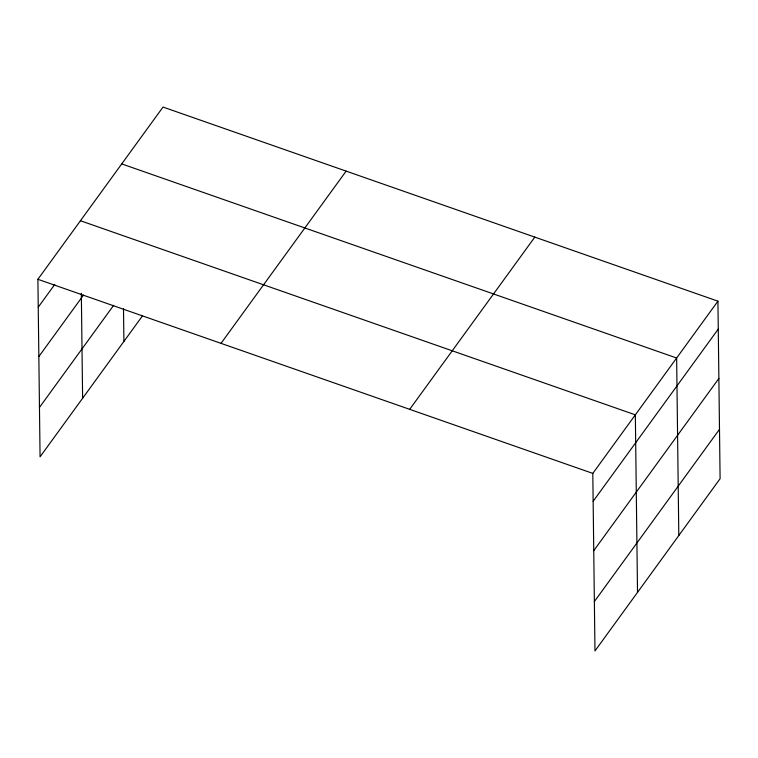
<?xml version="1.0" encoding="UTF-8"?>
<svg xmlns="http://www.w3.org/2000/svg" width="758" height="758" viewBox="0 0 758 758"><rect width="100%" height="100%" fill="white"/><g stroke="black" fill="none" stroke-linecap="round" stroke-linejoin="round"><path stroke-width="1.14" d="M142.485 315.859L40.07 456.828L37.9 279.295L163.027 107.067L717.93 301.172L720.1 478.705L594.973 650.933L592.803 473.399L717.93 301.172M38.241 307.189L54.709 284.515M38.848 356.563L83.446 295.165M39.463 407.444L113.662 305.313M221.023 343.346L346.141 171.128M409.69 409.348L534.816 237.121M593.144 501.294L718.271 329.067M593.751 550.678L718.878 378.45M594.376 601.549L719.494 429.322M121.735 163.908L676.638 358.013L678.808 535.536M80.443 220.739L635.346 414.844L637.516 592.377M37.9 279.295L592.803 473.399M123.497 308.515L123.905 341.432M81.333 293.308L82.613 398.272"/></g></svg>
